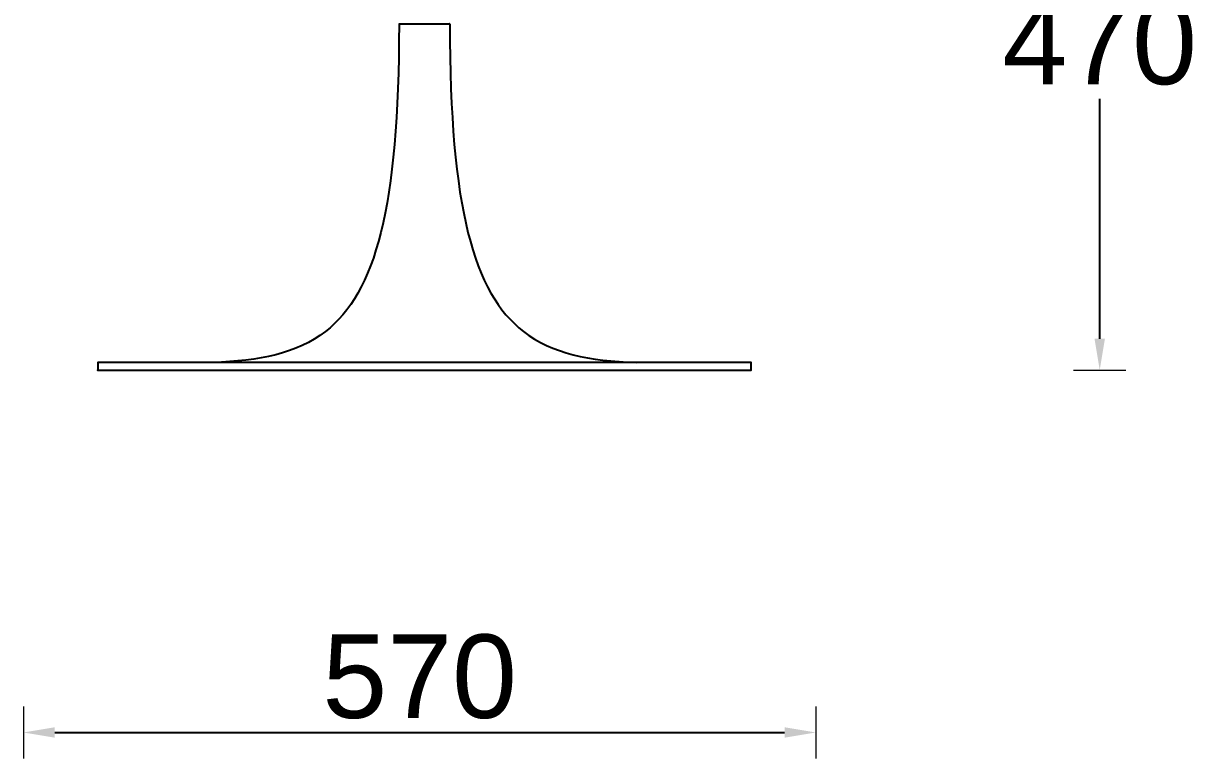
# Model space of a CAD drawing. Header units: millimetres. Extents: x 9689 to 29928, y 170 to 2690.
# Drawn here: x 29087 to 29928, y 1471 to 2000 of the extents above; entities that cross this region are included whole.
import ezdxf

# ---------------------------------------------------------------- set-up
doc = ezdxf.new("R2010")
doc.units = ezdxf.units.MM
doc.layers.add('_QUOTE', color=1, linetype='Continuous', lineweight=9)
doc.layers.add('Make2D$Visibile$Curve', color=7, linetype='Continuous', true_color=0x000000)
doc.styles.get("Standard").update_dxf_attribs({"font": 'arial.ttf'})
doc.dimstyles.new('1_1', dxfattribs={"dimscale": 15, "dimtxt": 4, "dimasz": 1.5, "dimexe": 1.25, "dimexo": 2, "dimtad": 1, "dimtih": 1, "dimtoh": 1, "dimdec": 0, "dimtxsty": 'Standard', "dimcen": 2.5, "dimclrd": 256, "dimclre": 256, "dimclrt": 256, "dimadec": 0, "dimazin": 0, "dimtfac": 1, "dimtdec": 0, "dimtmove": 0, "dimatfit": 3, "dimfxl": 1.25, "dimfxlon": 1, "dimlwe": 0, "dimarcsym": 0})

# ---------------------------------------------------------------- blocks, each defined once
blk = doc.blocks.new('*D37')
at = {"layer": '_QUOTE', "lineweight": 0, "transparency": 16777216}
for p, q in [((29086.77, 1508.98), (29086.77, 1471.48)), ((29656.05, 1508.98), (29656.05, 1471.48))]:
    blk.add_line(p, q, dxfattribs=at)
at = {"layer": '_QUOTE', "lineweight": -2, "transparency": 16777216}
blk.add_line((29109.27, 1490.23), (29633.55, 1490.23), dxfattribs=at)
at = {"layer": '_QUOTE', "transparency": 16777216}
for points in [[(29109.27, 1493.98), (29109.27, 1486.48), (29086.77, 1490.23)], [(29633.55, 1493.98), (29633.55, 1486.48), (29656.05, 1490.23)]]:
    blk.add_solid(points, dxfattribs=at)
at = {"layer": 'Defpoints', "color": 0, "transparency": 16777216}
for p in [(29086.77, 1620.11), (29656.05, 1620.11), (29656.05, 1490.23)]:
    blk.add_point(p, dxfattribs=at)
at = {"layer": '_QUOTE', "transparency": 16777216, "insert": (29371.41, 1530.23), "char_height": 60, "attachment_point": 5}
blk.add_mtext('570', dxfattribs=at)
blk = doc.blocks.new('*D38')
at = {"layer": '_QUOTE', "lineweight": 0, "transparency": 16777216}
for p, q in [((29841.19, 2220.66), (29878.69, 2220.66)), ((29841.19, 1750.66), (29878.69, 1750.66))]:
    blk.add_line(p, q, dxfattribs=at)
at = {"layer": '_QUOTE', "lineweight": -2, "transparency": 16777216}
for p, q in [((29859.94, 2198.16), (29859.94, 2025.67)), ((29859.94, 1773.16), (29859.94, 1945.65))]:
    blk.add_line(p, q, dxfattribs=at)
at = {"layer": '_QUOTE', "transparency": 16777216}
for points in [[(29856.19, 2198.16), (29863.69, 2198.16), (29859.94, 2220.66)], [(29856.19, 1773.16), (29863.69, 1773.16), (29859.94, 1750.66)]]:
    blk.add_solid(points, dxfattribs=at)
at = {"layer": 'Defpoints', "color": 0, "transparency": 16777216}
for p in [(29734.79, 2220.66), (29734.79, 1750.66), (29859.94, 1750.66)]:
    blk.add_point(p, dxfattribs=at)
at = {"layer": '_QUOTE', "transparency": 16777216, "insert": (29859.94, 1985.66), "char_height": 60, "attachment_point": 5}
blk.add_mtext('470', dxfattribs=at)

msp = doc.modelspace()

# ---------------------------------------------------------------- linework, layer by layer
at = {"layer": 'Make2D$Visibile$Curve', "color": 0, "lineweight": -2}
for points, knots in [([(29356.59347, 1999.29656), (29356.59347, 1866.94687), (29339.3846, 1806.1506), (29303.73718, 1778.44174), (29283.04314, 1762.3562), (29256.13523, 1757.42123), (29222.7729, 1756.11146)], [0, 0, 0, 0, 240.684547501, 240.684547501, 240.684547501, 331.874094328, 331.874094328, 331.874094328, 331.874094328]), ([(29393.06098, 1999.29656), (29393.06098, 1866.94687), (29410.26985, 1806.1506), (29445.91727, 1778.44174), (29466.6113, 1762.3562), (29493.5192, 1757.42123), (29526.88151, 1756.11146)], [0, 0, 0, 0, 240.684547501, 240.684547501, 240.684547501, 331.874061544, 331.874061544, 331.874061544, 331.874061544])]:
    msp.add_open_spline(points, degree=3, knots=knots, dxfattribs=at)
for points, weights in [([(29357.09352, 1999.29656), (29356.59346, 1999.29656), (29356.59347, 1999.29656)], [0.921673621599, 0.953433202682, 1]), ([(29393.06098, 1999.29656), (29393.06097, 1999.29656), (29392.5606, 1999.29656)], [1, 0.953420126855, 0.921655786763]), ([(29222.7729, 1756.11146), (29140.24962, 1756.11146), (29140.24962, 1756.11146)], [0.854926483318, 0.839372954283, 1]), ([(29609.40483, 1756.11146), (29609.40483, 1756.11146), (29526.88151, 1756.11146)], [1, 0.83937291341, 0.854926491234])]:
    msp.add_rational_spline(points, weights, degree=2, dxfattribs=at)
for points in [[(29356.59364, 1999.79656), (29356.84363, 1999.54656), (29357.09363, 1999.29656)], [(29392.56101, 1999.29656), (29392.811, 1999.54655), (29393.06099, 1999.79654)], [(29140.24962, 1756.11146), (29140.24961, 1753.38484), (29140.2496, 1750.65822)], [(29609.40483, 1756.11146), (29609.40483, 1753.38484), (29609.40483, 1750.65822)]]:
    msp.add_open_spline(points, degree=2, dxfattribs=at)
for points, weights, knots in [([(29392.5606, 1999.29656), (29389.21343, 1999.29656), (29374.82714, 1999.29656), (29360.43983, 1999.29656), (29357.09352, 1999.29656)], [0.921655786763, 0.753686654332, 1, 0.753673578505, 0.921673621599], [-385.600946141, -385.600946141, -385.600946141, -301.174946194, -301.174946194, -216.744464395, -216.744464395, -216.744464395]), ([(29140.2496, 1750.65822), (29140.24961, 1750.65822), (29374.82722, 1750.65822), (29609.40484, 1750.65822), (29609.40483, 1750.65822)], [1, 0.707106781187, 1, 0.707106781187, 1], [-938.310456172, -938.310456172, -938.310456172, -469.155228086, -469.155228086, 0, 0, 0]), ([(29526.88151, 1756.11146), (29461.14979, 1756.11146), (29374.82723, 1756.11146), (29288.50463, 1756.11146), (29222.7729, 1756.11146)], [0.854926491234, 0.867733867777, 1, 0.867733826903, 0.854926483318], [-346.510291065, -346.510291065, -346.510291065, -301.174946194, -301.174946194, -255.839587313, -255.839587313, -255.839587313])]:
    msp.add_rational_spline(points, weights, degree=2, knots=knots, dxfattribs=at)

# ---------------------------------------------------------------- dimensions: what is measured, and where the dimension line sits
at = {"layer": '_QUOTE'}
dim = msp.add_linear_dim(base=(29859.93881, 1750.65822), p1=(29734.79307, 2220.6582), p2=(29734.79307, 1750.65822), angle=90, text='470', dimstyle='1_1', dxfattribs=at)
dim.commit()
dim.dimension.update_dxf_attribs({"geometry": '*D38', "text_midpoint": (29859.93881, 1985.65821)})
dim = msp.add_linear_dim(base=(29656.05396, 1490.22538), p1=(29086.76673, 1620.11339), p2=(29656.05396, 1620.11339), text='570', dimstyle='1_1', dxfattribs=at)
dim.commit()
dim.dimension.update_dxf_attribs({"geometry": '*D37', "text_midpoint": (29371.41034, 1530.23476)})

doc.saveas('drawing.dxf')
